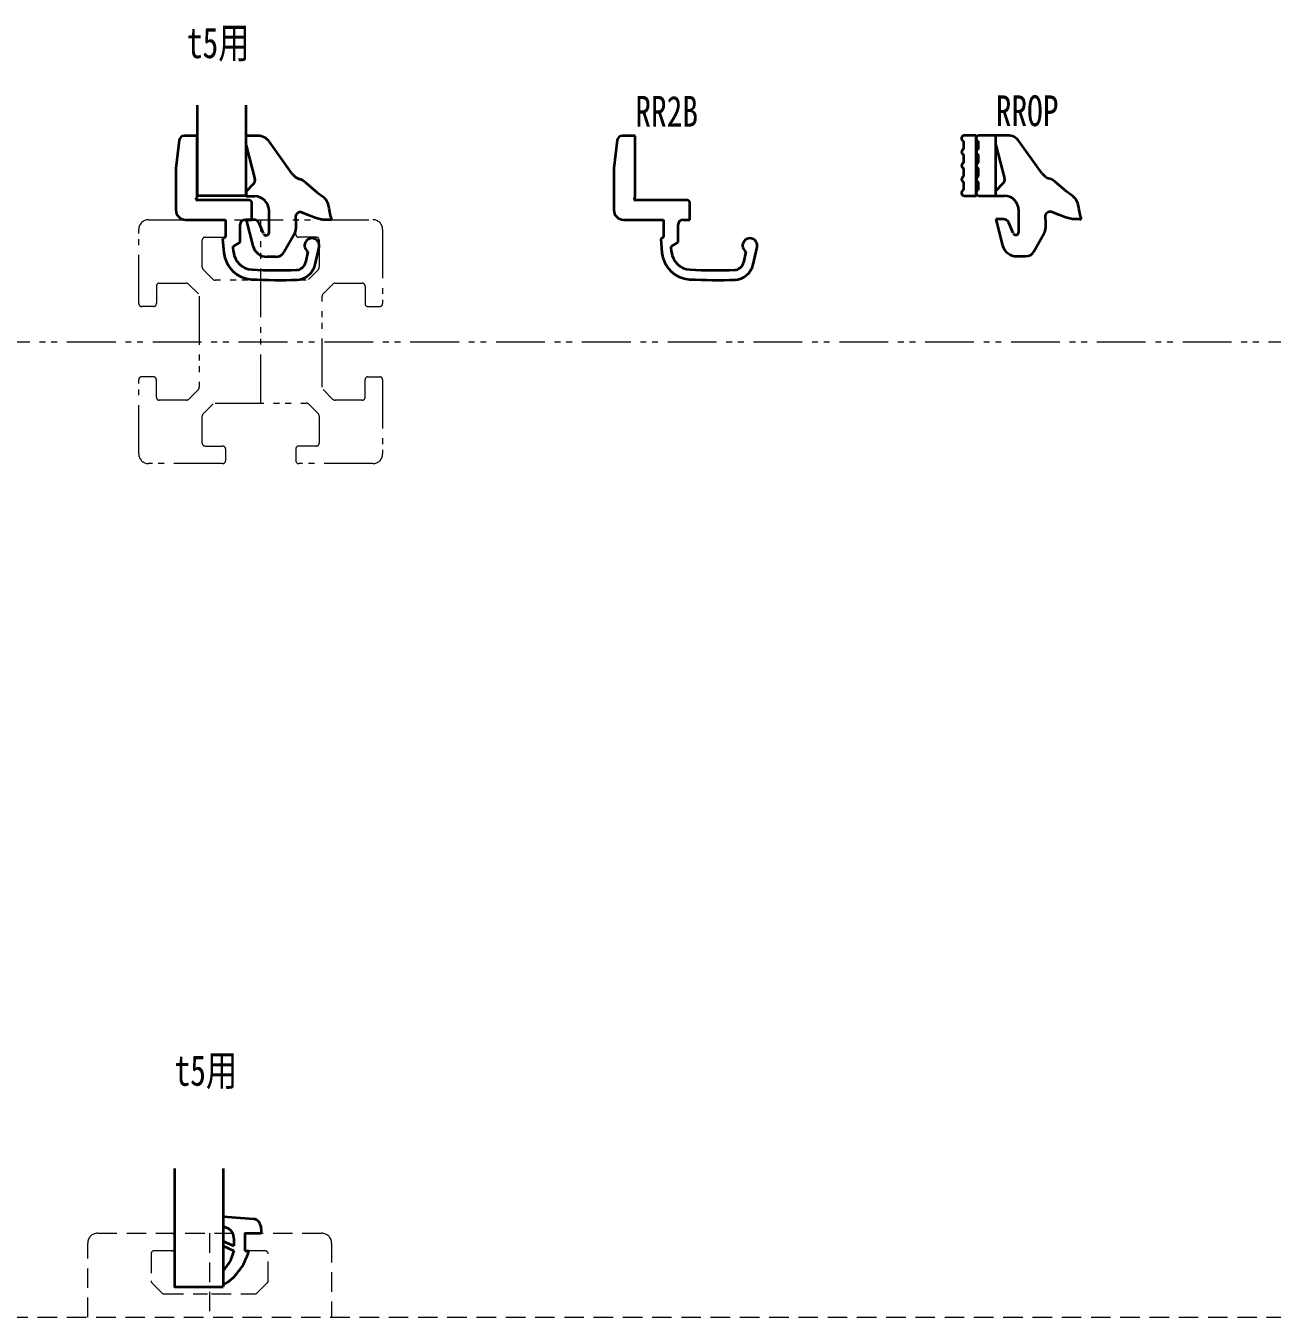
# Model space of a CAD drawing. Units: millimetres on the paper. Extents: x -623 to -78, y -398 to -116.
# Drawn here: x -488 to -360.2, y -258 to -125.6 of the extents above; entities that cross this region are included whole.
import ezdxf
from ezdxf.enums import TextEntityAlignment as Align

# ---------------------------------------------------------------- set-up
doc = ezdxf.new("R2010")
doc.units = ezdxf.units.MM
doc.linetypes.add('DASHED2', pattern=[3, 2, -1])
doc.linetypes.add('DOUBLE_CHAIN1', pattern=[8.8, 5, -1, 0.6, -0.6, 0.6, -1])
for name, color, linetype, lineweight in [('0-0', 7, 'Continuous', 18), ('0-1', 4, 'DOUBLE_CHAIN1', 18), ('0-2', 1, 'Continuous', 40), ('0-3', 2, 'Continuous', 50), ('0-8', 7, 'Continuous', 18), ('0-F', 4, 'DOUBLE_CHAIN1', 18)]:
    doc.layers.add(name, color=color, linetype=linetype, lineweight=lineweight)
doc.styles.add('ＭＳ ゴシック', font='')
doc.styles.get('ＭＳ ゴシック').set_extended_font_data('MS Gothic')

msp = doc.modelspace()

# ---------------------------------------------------------------- linework, layer by layer
at = {"layer": '0-0', "lineweight": 40}
for p, q in [((-472.303, -137.34), (-472.65, -140.2)), ((-470.45, -136.9), (-471.807, -136.9)), ((-470.45, -143.127), (-470.45, -136.9)), ((-427.395, -137.34), (-427.742, -140.2)), ((-425.542, -136.9), (-426.899, -136.9)), ((-425.542, -143.127), (-425.542, -136.9)), ((-472.65, -140.2), (-472.65, -144.5)), ((-427.742, -140.2), (-427.742, -144.5)), ((-470.55, -143.4), (-470.55, -143.3)), ((-465.15, -143.5), (-470.45, -143.5)), ((-464.85, -145.5), (-464.85, -143.8)), ((-425.642, -143.4), (-425.642, -143.3)), ((-420.242, -143.5), (-425.542, -143.5)), ((-419.942, -145.5), (-419.942, -143.8)), ((-471.65, -145.5), (-467.55, -145.5)), ((-467.55, -145.5), (-467.55, -147.289)), ((-465.55, -145.5), (-464.85, -145.5)), ((-426.742, -145.5), (-422.642, -145.5)), ((-422.642, -145.5), (-422.642, -147.289)), ((-420.642, -145.5), (-419.942, -145.5)), ((-466.05, -147.808), (-466.05, -146)), ((-421.142, -147.808), (-421.142, -146)), ((-467.55, -147.289), (-467.85, -147.462)), ((-467.85, -147.462), (-467.726, -148.88)), ((-466.779, -148.229), (-466.05, -147.808)), ((-466.729, -148.793), (-466.779, -148.229)), ((-422.642, -147.289), (-422.942, -147.462)), ((-422.942, -147.462), (-422.818, -148.88)), ((-421.871, -148.229), (-421.142, -147.808)), ((-421.822, -148.793), (-421.871, -148.229)), ((-459.101, -148.783), (-459.351, -149.875)), ((-458.376, -150.098), (-457.969, -148.317)), ((-414.194, -148.783), (-414.444, -149.875)), ((-413.469, -150.098), (-413.061, -148.317))]:
    msp.add_line(p, q, dxfattribs=at)
for centre, radius, start, end in [((-471.807, -137.4), 0.5, 90, 173.08877), ((-426.899, -137.4), 0.5, 90, 173.08877), ((-470.45, -143.3), 0.1, 120, 180), ((-470.45, -143.4), 0.1, 180, 270), ((-470.55, -143.127), 0.1, 300, 0), ((-465.15, -143.8), 0.3, 0, 90), ((-425.542, -143.3), 0.1, 120, 180), ((-425.542, -143.4), 0.1, 180, 270), ((-425.642, -143.127), 0.1, 300, 0), ((-420.242, -143.8), 0.3, 0, 90), ((-471.65, -144.5), 1, 180, 270), ((-465.55, -146), 0.5, 90, 180), ((-426.742, -144.5), 1, 180, 270), ((-420.642, -146), 0.5, 90, 180), ((-458.7, -148.15), 0.75, 347.1018, 237.63058), ((-413.792, -148.15), 0.75, 347.1018, 237.63058), ((-464.737, -148.618), 3, 185, 267), ((-464.737, -148.618), 2, 185, 267), ((-419.829, -148.618), 3, 185, 267), ((-419.829, -148.618), 2, 185, 267), ((-462.146, -99.186), 51.5, 267, 272.11541), ((-460.326, -149.652), 1, 272.00418, 347.1018), ((-460.326, -149.652), 2, 272.03662, 347.1018), ((-417.239, -99.186), 51.5, 267, 272.11541), ((-415.418, -149.652), 1, 272.00418, 347.1018), ((-415.418, -149.652), 2, 272.03662, 347.1018), ((-462.146, -99.186), 52.5, 267, 272.11453), ((-417.239, -99.186), 52.5, 267, 272.11453)]:
    msp.add_arc(centre, radius, start, end, dxfattribs=at)
at = {"layer": '0-1'}
for p, q in [((-475.45, -145.5), (-452.45, -145.5)), ((-463.95, -164.3), (-463.95, -145.5)), ((-476.45, -154.1), (-476.45, -146.5)), ((-467.55, -147), (-467.55, -145.8)), ((-460.35, -147), (-460.35, -145.8)), ((-451.45, -146.5), (-451.45, -154.1)), ((-469.95, -150.376), (-469.95, -147.6)), ((-469.65, -147.3), (-467.85, -147.3)), ((-458.25, -147.3), (-460.05, -147.3)), ((-457.95, -147.6), (-457.95, -150.376)), ((-468.838, -151.612), (-469.862, -150.588)), ((-458.038, -150.588), (-459.062, -151.612)), ((-474.35, -152), (-471.574, -152)), ((-471.362, -152.088), (-470.338, -153.112)), ((-459.274, -151.7), (-468.625, -151.7)), ((-457.562, -153.112), (-456.538, -152.088)), ((-456.325, -152), (-453.55, -152)), ((-474.65, -152.3), (-474.65, -154.1)), ((-470.25, -153.324), (-470.25, -162.676)), ((-457.65, -162.676), (-457.65, -153.324)), ((-453.25, -152.3), (-453.25, -154.1)), ((-474.95, -154.4), (-476.15, -154.4)), ((-452.95, -154.4), (-451.75, -154.4)), ((-476.45, -169.5), (-476.45, -161.9)), ((-474.95, -161.6), (-476.15, -161.6)), ((-474.65, -163.7), (-474.65, -161.9)), ((-453.25, -163.7), (-453.25, -161.9)), ((-452.95, -161.6), (-451.75, -161.6)), ((-451.45, -161.9), (-451.45, -169.5)), ((-471.574, -164), (-474.35, -164)), ((-470.338, -162.888), (-471.362, -163.912)), ((-456.538, -163.912), (-457.562, -162.888)), ((-453.55, -164), (-456.325, -164)), ((-469.862, -165.412), (-468.838, -164.388)), ((-468.625, -164.3), (-459.274, -164.3)), ((-459.062, -164.388), (-458.038, -165.412)), ((-469.95, -168.4), (-469.95, -165.624)), ((-457.95, -165.624), (-457.95, -168.4)), ((-469.65, -168.7), (-467.85, -168.7)), ((-467.55, -169), (-467.55, -170.2)), ((-460.35, -169), (-460.35, -170.2)), ((-458.25, -168.7), (-460.05, -168.7)), ((-467.85, -170.5), (-475.45, -170.5)), ((-452.45, -170.5), (-460.05, -170.5))]:
    msp.add_line(p, q, dxfattribs=at)
at = {"layer": '0-1', "color": 5, "linetype": 'Continuous', "lineweight": 40}
msp.add_line((-467.788, -242.745), (-467.788, -254.9), dxfattribs=at)
msp.add_lwpolyline([(-472.788, -242.745), (-472.788, -254.9), (-467.788, -254.9)], dxfattribs=at)
at = {"layer": '0-1'}
for centre, radius, start, end in [((-475.45, -146.5), 1, 90, 180), ((-467.85, -145.8), 0.3, 0, 90), ((-460.05, -145.8), 0.3, 90, 180), ((-452.45, -146.5), 1, 0, 90), ((-469.65, -147.6), 0.3, 90, 180), ((-467.85, -147), 0.3, 270, 0), ((-460.05, -147), 0.3, 180, 270), ((-458.25, -147.6), 0.3, 0, 90), ((-469.65, -150.376), 0.3, 180, 225), ((-458.25, -150.376), 0.3, 315, 0), ((-474.35, -152.3), 0.3, 90, 180), ((-471.574, -152.3), 0.3, 45, 90), ((-468.625, -151.4), 0.3, 225, 270), ((-456.325, -152.3), 0.3, 90, 135), ((-453.55, -152.3), 0.3, 0, 90), ((-457.35, -153.324), 0.3, 135, 180), ((-476.15, -154.1), 0.3, 180, 270), ((-474.95, -154.1), 0.3, 270, 0), ((-452.95, -154.1), 0.3, 180, 270), ((-451.75, -154.1), 0.3, 270, 0), ((-476.15, -161.9), 0.3, 90, 180), ((-474.95, -161.9), 0.3, 0, 90), ((-470.55, -162.676), 0.3, 315, 0), ((-452.95, -161.9), 0.3, 90, 180), ((-451.75, -161.9), 0.3, 0, 90), ((-474.35, -163.7), 0.3, 180, 270), ((-471.574, -163.7), 0.3, 270, 315), ((-456.325, -163.7), 0.3, 225, 270), ((-453.55, -163.7), 0.3, 270, 0), ((-469.65, -165.624), 0.3, 135, 180), ((-459.274, -164.6), 0.3, 45, 90), ((-458.25, -165.624), 0.3, 360, 45), ((-469.65, -168.4), 0.3, 180, 270), ((-467.85, -169), 0.3, 0, 90), ((-460.05, -169), 0.3, 90, 180), ((-458.25, -168.4), 0.3, 270, 0), ((-475.45, -169.5), 1, 180, 270), ((-467.85, -170.2), 0.3, 270, 0), ((-460.05, -170.2), 0.3, 180, 270), ((-452.45, -169.5), 1, 270, 0)]:
    msp.add_arc(centre, radius, start, end, dxfattribs=at)
at = {"layer": '0-2'}
for p, q in [((-464.238, -136.9), (-465.45, -136.9)), ((-465.45, -137.9), (-465.45, -136.9)), ((-460.722, -140.782), (-463.048, -137.518)), ((-391.889, -137.431), (-391.889, -138.266)), ((-390.589, -136.849), (-391.789, -136.849)), ((-390.589, -143.049), (-390.589, -136.849)), ((-390.389, -137.431), (-390.389, -138.266)), ((-387.377, -136.849), (-390.289, -136.849)), ((-388.589, -143.049), (-388.589, -136.849)), ((-383.862, -140.73), (-386.187, -137.467)), ((-465.45, -137.9), (-464.549, -141.328)), ((-391.889, -138.831), (-391.889, -139.666)), ((-390.389, -138.831), (-390.389, -139.666)), ((-388.589, -137.849), (-387.689, -141.277)), ((-391.889, -140.231), (-391.889, -141.066)), ((-390.389, -140.231), (-390.389, -141.066)), ((-391.889, -141.64), (-391.889, -142.466)), ((-390.389, -141.64), (-390.389, -142.466)), ((-381.344, -142.608), (-382.491, -141.629)), ((-464.676, -141.811), (-465.45, -142.6)), ((-465.45, -142.6), (-465.45, -143.1)), ((-459.351, -141.68), (-458.205, -142.659)), ((-458.205, -142.659), (-457.557, -143.14)), ((-387.815, -141.76), (-388.589, -142.549)), ((-380.697, -143.089), (-381.344, -142.608)), ((-465.45, -143.1), (-464.567, -143.1)), ((-456.937, -144.365), (-456.965, -144.153)), ((-391.789, -143.049), (-390.589, -143.049)), ((-390.289, -143.049), (-387.707, -143.049)), ((-380.077, -144.313), (-380.105, -144.102)), ((-464.657, -145.5), (-465.45, -145.5)), ((-465.45, -145.5), (-464.743, -148.188)), ((-463.096, -146.805), (-463.096, -144.6)), ((-460.377, -145.277), (-460.35, -145.8)), ((-458.977, -145.056), (-459.716, -144.757)), ((-458.256, -145.326), (-458.977, -145.056)), ((-457.58, -145.5), (-458.256, -145.326)), ((-457.015, -145.5), (-457.58, -145.5)), ((-456.746, -145.228), (-456.937, -144.365)), ((-456.719, -145.28), (-456.746, -145.228)), ((-388.589, -145.449), (-387.883, -148.137)), ((-387.797, -145.449), (-388.589, -145.449)), ((-386.236, -146.754), (-386.236, -144.549)), ((-383.516, -145.226), (-383.489, -145.749)), ((-382.117, -145.005), (-382.856, -144.706)), ((-381.395, -145.275), (-382.117, -145.005)), ((-380.72, -145.449), (-381.395, -145.275)), ((-380.155, -145.449), (-380.72, -145.449)), ((-379.885, -145.177), (-380.077, -144.313)), ((-379.859, -145.229), (-379.885, -145.177)), ((-463.66, -146.926), (-464.118, -145.859)), ((-460.481, -146.932), (-461.539, -148.8)), ((-460.35, -145.8), (-460.35, -146.432)), ((-386.799, -146.874), (-387.258, -145.808)), ((-384.679, -148.749), (-383.621, -146.881)), ((-383.489, -145.749), (-383.489, -146.381)), ((-462.388, -149.3), (-463.322, -149.3)), ((-386.462, -149.249), (-385.528, -149.249))]:
    msp.add_line(p, q, dxfattribs=at)
for centre, start, end in [((-391.789, -137.149), 90, 250.52878), ((-390.289, -137.149), 90, 250.52878), ((-391.789, -138.549), 109.47122, 250.52878), ((-390.289, -138.549), 109.47122, 250.52878), ((-391.789, -139.949), 109.47122, 250.52878), ((-390.289, -139.949), 109.47122, 250.52878), ((-391.789, -141.349), 109.47122, 250.52878), ((-390.289, -141.349), 109.47122, 250.52878), ((-391.789, -142.749), 109.47122, 270), ((-390.289, -142.749), 109.47122, 270)]:
    msp.add_arc(centre, 0.3, start, end, dxfattribs=at)
for centre, major_axis, start_param, end_param in [((-464.238, -138.4), (0, 1.5), 5.3407075, 6.2831853), ((-387.377, -138.349), (0, 1.5), 5.3407075, 6.2831853), ((-465.023, -141.457), (0, 0.5), 3.9269908, 4.9741884), ((-459.532, -139.9), (0, 1.5), 2.1991149, 2.8403384), ((-460.351, -142.781), (0, 1.5), 5.5359502, 6.0200941), ((-388.162, -141.406), (0, 0.5), 3.9269908, 4.9741884), ((-382.672, -139.849), (0, 1.5), 2.1991149, 2.8403384), ((-383.491, -142.729), (0, 1.5), 5.5359502, 6.0200941), ((-464.567, -144.6), (0, 1.5), 4.712389, 6.2831853), ((-458.423, -144.353), (0, 1.5), 4.845976, 5.6539169), ((-387.707, -144.549), (0, 1.5), 4.712389, 6.2831853), ((-381.563, -144.301), (0, 1.5), 4.845976, 5.6539169), ((-464.657, -146.1), (0, 0.6), 5.1256798, 6.2831853), ((-459.889, -145.225), (0, 0.5), 5.9227377, 7.9587014), ((-457.015, -147), (0, 1.5), 6.1494537, 6.2831853), ((-456.841, -145.365), (0, 0.15), 3.2889949, 5.3148058), ((-387.797, -146.049), (0, 0.6), 5.1256798, 6.2831853), ((-383.029, -145.174), (0, 0.5), 5.9227377, 7.9587014), ((-380.155, -146.949), (0, 1.5), 6.1494537, 6.2831853), ((-379.98, -145.314), (0, 0.15), 3.2889949, 5.3148058), ((-463.39, -146.805), (0, 0.3), 2.0943951, 4.712389), ((-461.33, -146.432), (0, 1), 4.1887902, 4.712389), ((-386.53, -146.754), (0, 0.3), 2.0943951, 4.712389), ((-384.47, -146.381), (0, 1), 4.1887902, 4.712389), ((-463.322, -147.8), (0, 1.5), 1.8325957, 3.1415927), ((-386.462, -147.749), (0, 1.5), 1.8325957, 3.1415927), ((-462.388, -148.3), (0, 1), 3.1415927, 4.1887902), ((-385.528, -148.249), (0, 1), 3.1415927, 4.1887902)]:
    msp.add_ellipse(centre, major_axis=major_axis, ratio=0.980769, start_param=start_param, end_param=end_param, dxfattribs=at)
at = {"layer": '0-3', "color": 5, "lineweight": 40}
for p, q in [((-470.45, -133.762), (-470.45, -143)), ((-465.45, -143), (-465.45, -133.762)), ((-470.45, -143), (-465.45, -143))]:
    msp.add_line(p, q, dxfattribs=at)
at = {"layer": '0-8', "lineweight": 40}
for p, q in [((-464.686, -247.939), (-467.788, -247.7)), ((-467.23, -248.953), (-467.788, -248.7)), ((-466.688, -249.887), (-466.688, -250.7)), ((-465.588, -249.4), (-463.895, -249.4)), ((-465.588, -249.4), (-465.588, -251.2)), ((-463.895, -248.937), (-463.895, -249.4)), ((-467.788, -250.2), (-466.688, -250.7)), ((-465.588, -251.2), (-465.164, -251.2))]:
    msp.add_line(p, q, dxfattribs=at)
at = {"layer": '0-8', "color": 4, "linetype": 'DASHED2'}
for p, q in [((-480.688, -249.4), (-457.688, -249.4)), ((-472.788, -249.7), (-472.788, -250.9)), ((-469.188, -249.4), (-469.188, -258)), ((-465.588, -250.9), (-465.588, -249.7)), ((-481.688, -258), (-481.688, -250.4)), ((-475.188, -251.5), (-475.188, -254.276)), ((-473.088, -251.2), (-474.888, -251.2)), ((-463.488, -251.2), (-465.288, -251.2)), ((-463.188, -254.276), (-463.188, -251.5)), ((-456.688, -250.4), (-456.688, -258)), ((-475.1, -254.488), (-474.075, -255.512)), ((-464.3, -255.512), (-463.275, -254.488)), ((-473.863, -255.6), (-469.388, -255.6)), ((-468.988, -255.6), (-464.512, -255.6)), ((-615.818, -258), (-78.434, -258))]:
    msp.add_line(p, q, dxfattribs=at)
at = {"layer": '0-8', "lineweight": 40}
msp.add_lwpolyline([(-467.788, -250.2), (-467.788, -250.7), (-466.688, -251.2)], dxfattribs=at)
at = {"layer": '0-8', "color": 4, "linetype": 'DASHED2'}
for centre, radius, start, end in [((-480.688, -250.4), 1, 90, 180), ((-473.088, -249.7), 0.3, 0, 90), ((-465.288, -249.7), 0.3, 90, 180), ((-457.688, -250.4), 1, 0, 90), ((-474.888, -251.5), 0.3, 90, 180), ((-473.088, -250.9), 0.3, 270, 0), ((-465.288, -250.9), 0.3, 180, 270), ((-463.488, -251.5), 0.3, 0, 90), ((-474.888, -254.276), 0.3, 180, 225), ((-463.488, -254.276), 0.3, 315, 0), ((-473.863, -255.3), 0.3, 225, 270), ((-464.512, -255.3), 0.3, 270, 315)]:
    msp.add_arc(centre, radius, start, end, dxfattribs=at)
at = {"layer": '0-8', "lineweight": 40}
for centre, major_axis, start_param, end_param in [((-464.741, -248.937), (0, 1), 4.712389, 6.2180601), ((-467.534, -249.887), (0, 1), 4.712389, 5.9160115), ((-469.946, -250.119), (0, 4), 3.8332373, 4.4387902), ((-469.976, -249.286), (0, 6), 3.5873014, 4.3877443)]:
    msp.add_ellipse(centre, major_axis=major_axis, ratio=0.846154, start_param=start_param, end_param=end_param, dxfattribs=at)
at = {"layer": '0-F'}
msp.add_line((-615.818, -158), (-78.434, -158), dxfattribs=at)

# ---------------------------------------------------------------- texts
at = {"layer": '0-0', "style": 'ＭＳ ゴシック', "width": 0.75}
for s, p in [('t5用', (-471.52, -129.878)), ('RR2B', (-425.542, -136.9)), ('RROP', (-388.589, -136.849)), ('t5用', (-472.788, -235.222))]:
    msp.add_text(s, height=3.152, dxfattribs=at).set_placement(p, align=Align.BOTTOM_LEFT)

doc.saveas('drawing.dxf')
